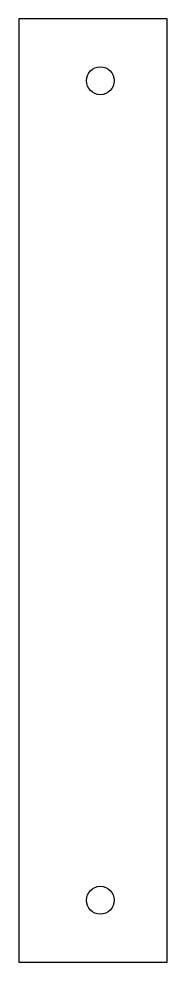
# Model space of a CAD drawing. Header units: millimetres. Extents: x -3 to 45, y 0 to 305.
import ezdxf

# ---------------------------------------------------------------- set-up
doc = ezdxf.new("R2010")
doc.units = ezdxf.units.MM
doc.layers.get('0').update_dxf_attribs({"linetype": 'CONTINUOUS'})

msp = doc.modelspace()

# ---------------------------------------------------------------- linework, layer by layer
msp.add_lwpolyline([(44.76, 0), (44.76, 304.8), (-3.18, 304.8), (-3.18, 0)], close=True)
for centre in [(23.17, 284.8), (23.17, 20)]:
    msp.add_circle(centre, 4.5)

doc.saveas('drawing.dxf')
